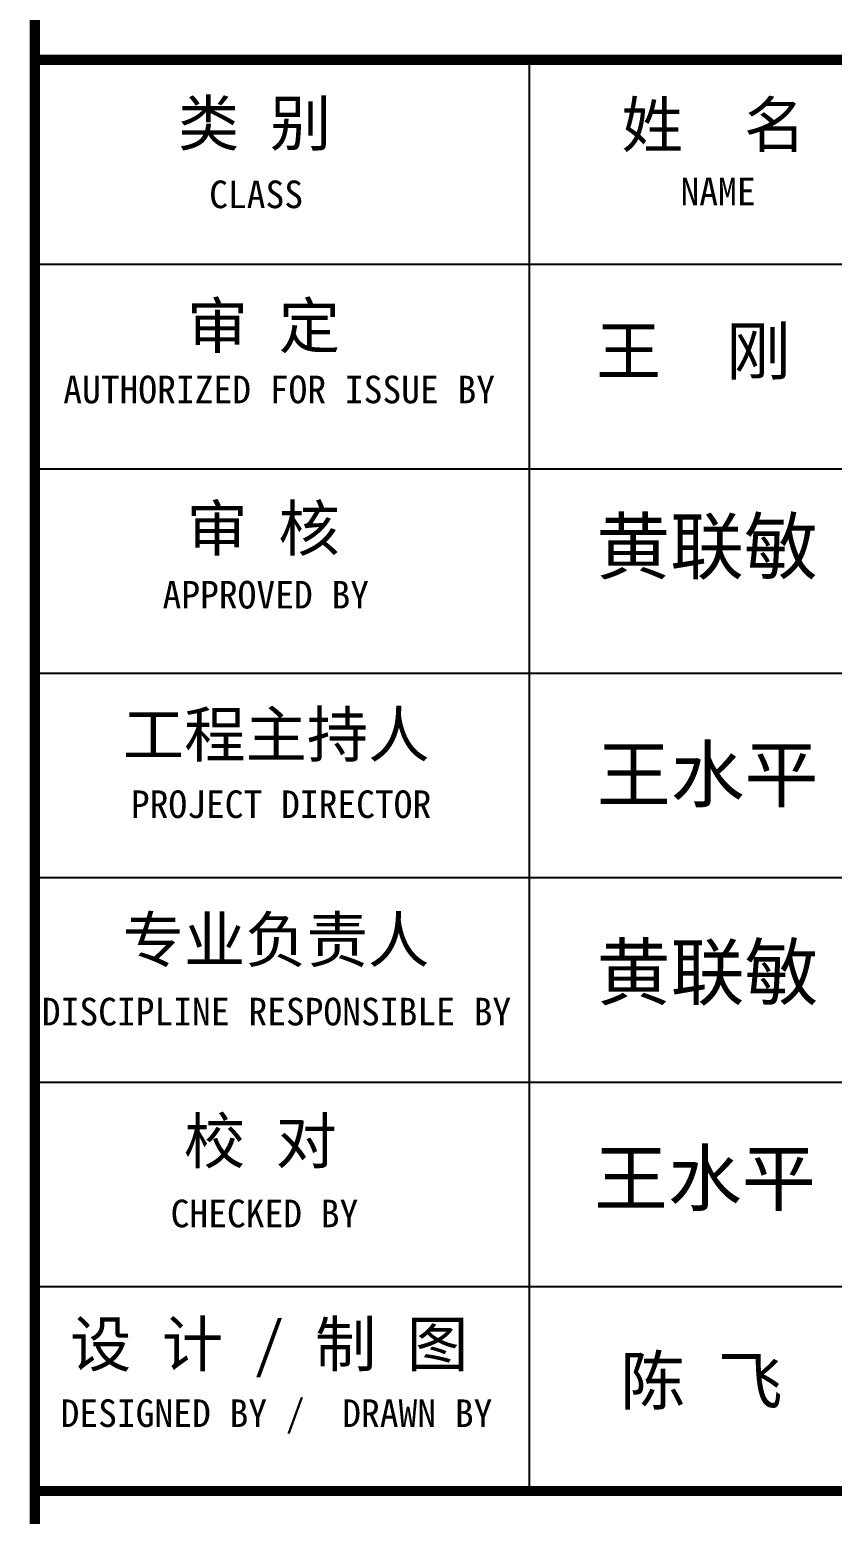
# Model space of a CAD drawing. Extents: x 343352 to 432452, y 769729 to 1078684.
# Drawn here: x 396121 to 399458, y 1047359 to 1053531 of the extents above; entities that cross this region are included whole.
import ezdxf

# ---------------------------------------------------------------- set-up
doc = ezdxf.new("R2010")
doc.units = 0
doc.header["$LTSCALE"] = 1000
doc.header["$MEASUREMENT"] = 0
doc.layers.add('PUB_TEXT', color=7, linetype='Continuous')
doc.layers.add('PUB_TITLE', color=4, linetype='Continuous')
doc.styles.add('TQ', font='')
doc.styles.get('TQ').set_extended_font_data('SimSun')

msp = doc.modelspace()

# ---------------------------------------------------------------- linework, layer by layer
at = {"layer": 'PUB_TITLE'}
for p, q in [((398199.5, 1047455.8), (398199.5, 1053405.8)), ((396142.5, 1052555.8), (401752.5, 1052555.8)), ((396142.5, 1051705.8), (401752.5, 1051705.8)), ((396142.5, 1050855.8), (401752.5, 1050855.8)), ((396142.5, 1050005.8), (401752.5, 1050005.8)), ((396142.5, 1049155.8), (401752.5, 1049155.8)), ((396142.5, 1048305.8), (401752.5, 1048305.8)), ((396142.5, 1047455.8), (401752.5, 1047455.8))]:
    msp.add_line(p, q, dxfattribs=at)
at = {"layer": 'PUB_TITLE', "lineweight": 40, "const_width": 42.5}
for points in [[(396142.5, 1077683.9), (396142.5, 1037683.9)], [(396142.5, 1053405.8), (401752.5, 1053405.8)], [(396142.5, 1047455.8), (401752.5, 1047455.8)]]:
    msp.add_lwpolyline(points, dxfattribs=at)

# ---------------------------------------------------------------- texts
at = {"layer": 'PUB_TEXT', "style": 'TQ'}
msp.add_text('王  刚', height=198, rotation=359.99644, dxfattribs=at).set_placement((398476.4, 1052096.8))
for s, height, p in [('黄联敏', 225.35, (398476.4, 1051270.4)), ('王水平', 225.35, (398478.8, 1050322.5)), ('黄联敏', 225.35, (398478.8, 1049500.3)), ('王水平', 225.35, (398467.5, 1048643.9, -353913.7)), ('陈 飞', 198, (398577.1, 1047814.8))]:
    msp.add_text(s, height=height, dxfattribs=at).set_placement(p)
at = {"layer": 'PUB_TEXT', "attachment_point": 1, "style": 'TQ'}
for s, insert, char_height, width in [('类 别', (396737.5, 1053235.8), 187, 1111.8), ('姓  名', (398582.2, 1053228.9), 187, 1162.485), ('CLASS', (396867.4, 1052903.7), 114.75, 2399.55), ('NAME', (398827.2, 1052915.9), 114.75, 2399.55), ('审 定', (396774.6, 1052393.7), 187, 805.34), ('AUTHORIZED FOR ISSUE BY', (396260.7, 1052092.5), 114.75, 2399.55), ('审 核', (396773, 1051551.2), 187, 1427.856), ('APPROVED BY', (396673.5, 1051239.3), 114.75, 2399.55), ('工程主持人', (396508.3, 1050694.4), 187, 1739.562), ('PROJECT DIRECTOR', (396541.8, 1050368.2), 114.75, 2399.55), ('专业负责人', (396507.5, 1049841.1), 187, 1661.535), ('DISCIPLINE RESPONSIBLE BY', (396171.7, 1049506.1), 114.75, 2399.55), ('校 对', (396761.6, 1049004.5), 187, 2006.142), ('CHECKED BY', (396707, 1048666.9), 114.75, 2399.55), ('设 计 / 制 图', (396288.4, 1048160.1), 187, 2576.963), ('DESIGNED BY /  DRAWN BY', (396249.7, 1047836.5), 114.75, 2399.55)]:
    msp.add_mtext(s, dxfattribs=dict(at, insert=insert, char_height=char_height, width=width))

doc.saveas('drawing.dxf')
